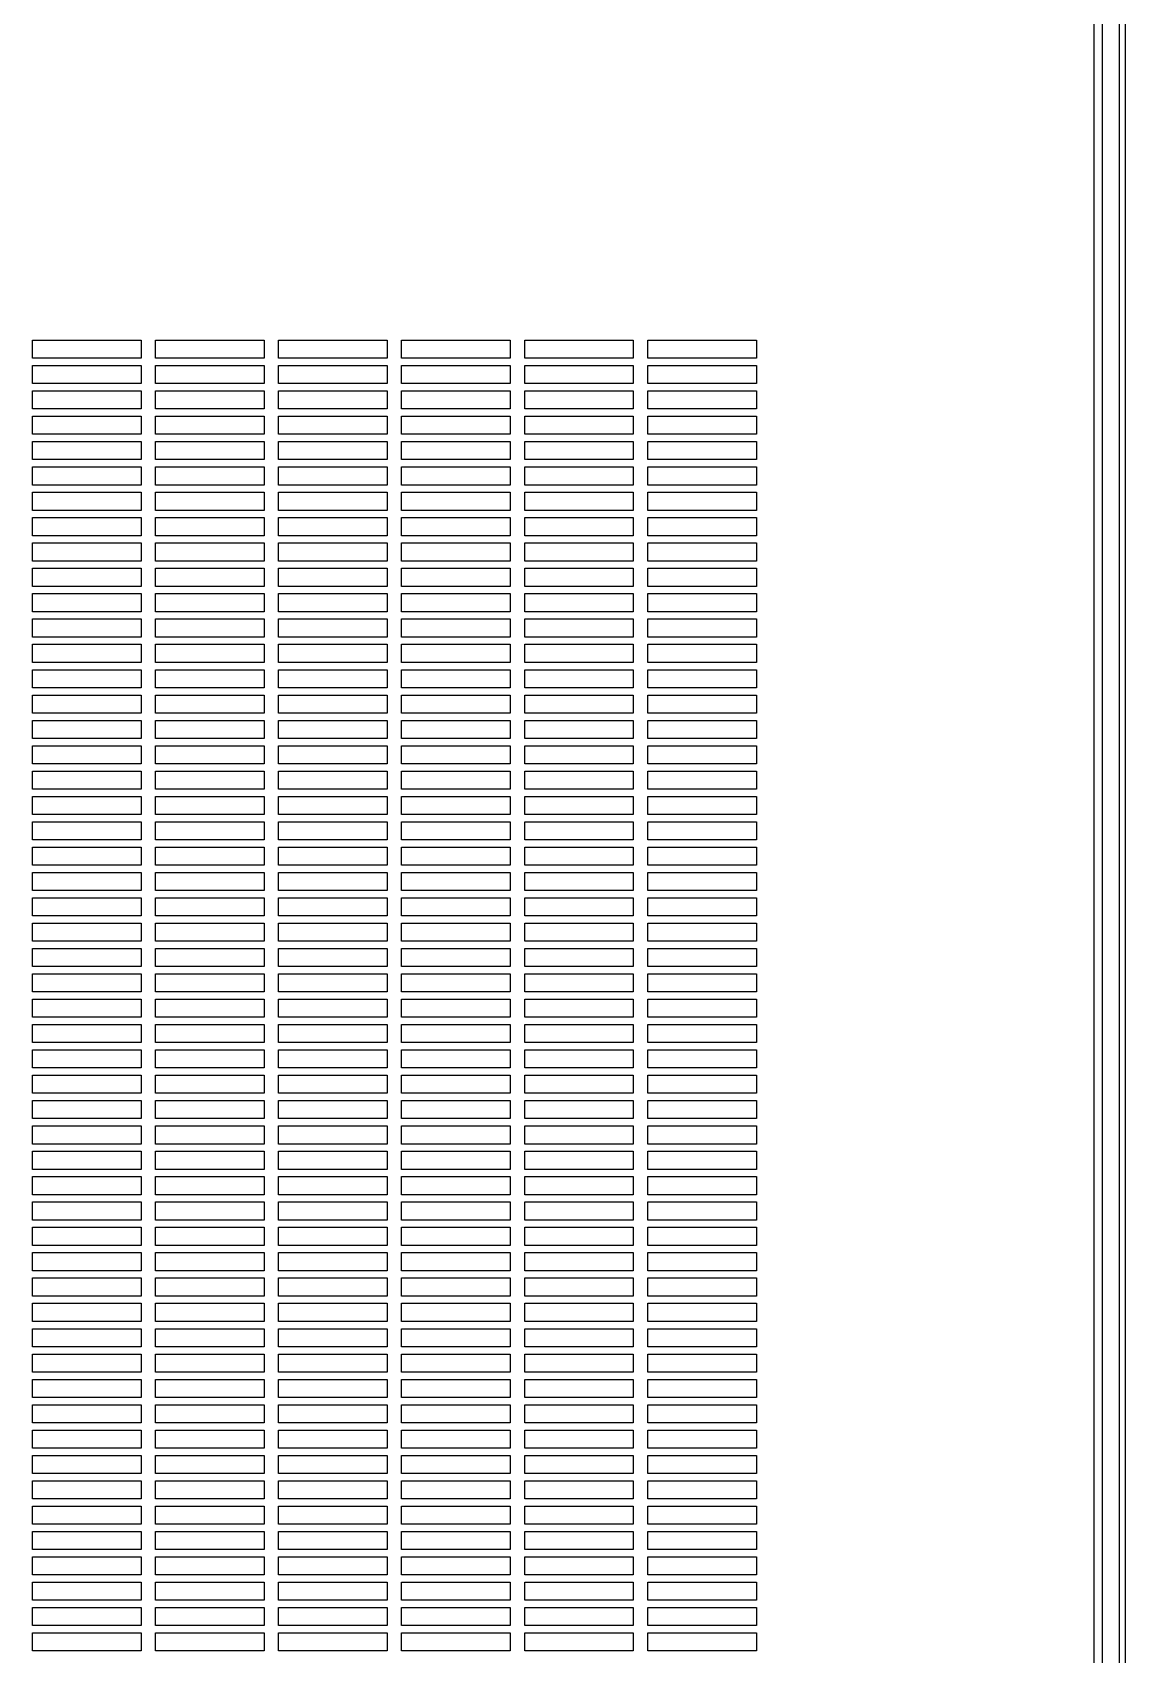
# Model space of a CAD drawing. Header units: millimetres. Extents: x -1 to 60, y -17 to 202.
# Drawn here: x 29.65 to 59.85, y 92.05 to 136.85 of the extents above; entities that cross this region are included whole.
import ezdxf

# ---------------------------------------------------------------- set-up
doc = ezdxf.new("R2010")
doc.units = ezdxf.units.MM
doc.layers.add('4212-47911-DOOR-PLATE_0', color=7, linetype='Continuous')
doc.layers.add('4212-94039_0', color=7, linetype='Continuous')

msp = doc.modelspace()

# ---------------------------------------------------------------- linework, layer by layer
at = {"layer": '4212-47911-DOOR-PLATE_0', "color": 7, "linetype": 'Continuous'}
for p, q in [((58.98, 12.15), (58.98, 199.65)), ((59.2, 199.65), (59.2, 12.15)), ((29.65, 127.85), (29.65, 128.35)), ((29.65, 128.35), (32.65, 128.35)), ((32.65, 128.35), (32.65, 127.85)), ((33.05, 127.85), (33.05, 128.35)), ((33.05, 128.35), (36.05, 128.35)), ((36.05, 128.35), (36.05, 127.85)), ((36.45, 127.85), (36.45, 128.35)), ((36.45, 128.35), (39.45, 128.35)), ((39.45, 128.35), (39.45, 127.85)), ((39.85, 127.85), (39.85, 128.35)), ((39.85, 128.35), (42.85, 128.35)), ((42.85, 128.35), (42.85, 127.85)), ((43.25, 127.85), (43.25, 128.35)), ((43.25, 128.35), (46.25, 128.35)), ((46.25, 128.35), (46.25, 127.85)), ((46.65, 127.85), (46.65, 128.35)), ((46.65, 128.35), (49.65, 128.35)), ((49.65, 128.35), (49.65, 127.85)), ((32.65, 127.85), (29.65, 127.85)), ((36.05, 127.85), (33.05, 127.85)), ((39.45, 127.85), (36.45, 127.85)), ((42.85, 127.85), (39.85, 127.85)), ((46.25, 127.85), (43.25, 127.85)), ((49.65, 127.85), (46.65, 127.85)), ((29.65, 127.15), (29.65, 127.65)), ((29.65, 127.65), (32.65, 127.65)), ((32.65, 127.65), (32.65, 127.15)), ((33.05, 127.15), (33.05, 127.65)), ((33.05, 127.65), (36.05, 127.65)), ((36.05, 127.65), (36.05, 127.15)), ((36.45, 127.15), (36.45, 127.65)), ((36.45, 127.65), (39.45, 127.65)), ((39.45, 127.65), (39.45, 127.15)), ((39.85, 127.15), (39.85, 127.65)), ((39.85, 127.65), (42.85, 127.65)), ((42.85, 127.65), (42.85, 127.15)), ((43.25, 127.15), (43.25, 127.65)), ((43.25, 127.65), (46.25, 127.65)), ((46.25, 127.65), (46.25, 127.15)), ((46.65, 127.15), (46.65, 127.65)), ((46.65, 127.65), (49.65, 127.65)), ((49.65, 127.65), (49.65, 127.15)), ((32.65, 127.15), (29.65, 127.15)), ((29.65, 126.45), (29.65, 126.95)), ((29.65, 126.95), (32.65, 126.95)), ((32.65, 126.95), (32.65, 126.45)), ((36.05, 127.15), (33.05, 127.15)), ((33.05, 126.45), (33.05, 126.95)), ((33.05, 126.95), (36.05, 126.95)), ((36.05, 126.95), (36.05, 126.45)), ((39.45, 127.15), (36.45, 127.15)), ((36.45, 126.45), (36.45, 126.95)), ((36.45, 126.95), (39.45, 126.95)), ((39.45, 126.95), (39.45, 126.45)), ((42.85, 127.15), (39.85, 127.15)), ((39.85, 126.45), (39.85, 126.95)), ((39.85, 126.95), (42.85, 126.95)), ((42.85, 126.95), (42.85, 126.45)), ((46.25, 127.15), (43.25, 127.15)), ((43.25, 126.45), (43.25, 126.95)), ((43.25, 126.95), (46.25, 126.95)), ((46.25, 126.95), (46.25, 126.45)), ((49.65, 127.15), (46.65, 127.15)), ((46.65, 126.45), (46.65, 126.95)), ((46.65, 126.95), (49.65, 126.95)), ((49.65, 126.95), (49.65, 126.45)), ((32.65, 126.45), (29.65, 126.45)), ((36.05, 126.45), (33.05, 126.45)), ((39.45, 126.45), (36.45, 126.45)), ((42.85, 126.45), (39.85, 126.45)), ((46.25, 126.45), (43.25, 126.45)), ((49.65, 126.45), (46.65, 126.45)), ((29.65, 125.75), (29.65, 126.25)), ((29.65, 126.25), (32.65, 126.25)), ((32.65, 126.25), (32.65, 125.75)), ((33.05, 125.75), (33.05, 126.25)), ((33.05, 126.25), (36.05, 126.25)), ((36.05, 126.25), (36.05, 125.75)), ((36.45, 125.75), (36.45, 126.25)), ((36.45, 126.25), (39.45, 126.25)), ((39.45, 126.25), (39.45, 125.75)), ((39.85, 125.75), (39.85, 126.25)), ((39.85, 126.25), (42.85, 126.25)), ((42.85, 126.25), (42.85, 125.75)), ((43.25, 125.75), (43.25, 126.25)), ((43.25, 126.25), (46.25, 126.25)), ((46.25, 126.25), (46.25, 125.75)), ((46.65, 125.75), (46.65, 126.25)), ((46.65, 126.25), (49.65, 126.25)), ((49.65, 126.25), (49.65, 125.75)), ((32.65, 125.75), (29.65, 125.75)), ((29.65, 125.05), (29.65, 125.55)), ((29.65, 125.55), (32.65, 125.55)), ((32.65, 125.55), (32.65, 125.05)), ((36.05, 125.75), (33.05, 125.75)), ((33.05, 125.05), (33.05, 125.55)), ((33.05, 125.55), (36.05, 125.55)), ((36.05, 125.55), (36.05, 125.05)), ((39.45, 125.75), (36.45, 125.75)), ((36.45, 125.05), (36.45, 125.55)), ((36.45, 125.55), (39.45, 125.55)), ((39.45, 125.55), (39.45, 125.05)), ((42.85, 125.75), (39.85, 125.75)), ((39.85, 125.05), (39.85, 125.55)), ((39.85, 125.55), (42.85, 125.55)), ((42.85, 125.55), (42.85, 125.05)), ((46.25, 125.75), (43.25, 125.75)), ((43.25, 125.05), (43.25, 125.55)), ((43.25, 125.55), (46.25, 125.55)), ((46.25, 125.55), (46.25, 125.05)), ((49.65, 125.75), (46.65, 125.75)), ((46.65, 125.05), (46.65, 125.55)), ((46.65, 125.55), (49.65, 125.55)), ((49.65, 125.55), (49.65, 125.05)), ((32.65, 125.05), (29.65, 125.05)), ((36.05, 125.05), (33.05, 125.05)), ((39.45, 125.05), (36.45, 125.05)), ((42.85, 125.05), (39.85, 125.05)), ((46.25, 125.05), (43.25, 125.05)), ((49.65, 125.05), (46.65, 125.05)), ((29.65, 124.35), (29.65, 124.85)), ((29.65, 124.85), (32.65, 124.85)), ((32.65, 124.85), (32.65, 124.35)), ((33.05, 124.35), (33.05, 124.85)), ((33.05, 124.85), (36.05, 124.85)), ((36.05, 124.85), (36.05, 124.35)), ((36.45, 124.35), (36.45, 124.85)), ((36.45, 124.85), (39.45, 124.85)), ((39.45, 124.85), (39.45, 124.35)), ((39.85, 124.35), (39.85, 124.85)), ((39.85, 124.85), (42.85, 124.85)), ((42.85, 124.85), (42.85, 124.35)), ((43.25, 124.35), (43.25, 124.85)), ((43.25, 124.85), (46.25, 124.85)), ((46.25, 124.85), (46.25, 124.35)), ((46.65, 124.35), (46.65, 124.85)), ((46.65, 124.85), (49.65, 124.85)), ((49.65, 124.85), (49.65, 124.35)), ((32.65, 124.35), (29.65, 124.35)), ((29.65, 123.65), (29.65, 124.15)), ((29.65, 124.15), (32.65, 124.15)), ((32.65, 124.15), (32.65, 123.65)), ((36.05, 124.35), (33.05, 124.35)), ((33.05, 123.65), (33.05, 124.15)), ((33.05, 124.15), (36.05, 124.15)), ((36.05, 124.15), (36.05, 123.65)), ((39.45, 124.35), (36.45, 124.35)), ((36.45, 123.65), (36.45, 124.15)), ((36.45, 124.15), (39.45, 124.15)), ((39.45, 124.15), (39.45, 123.65)), ((42.85, 124.35), (39.85, 124.35)), ((39.85, 123.65), (39.85, 124.15)), ((39.85, 124.15), (42.85, 124.15)), ((42.85, 124.15), (42.85, 123.65)), ((46.25, 124.35), (43.25, 124.35)), ((43.25, 123.65), (43.25, 124.15)), ((43.25, 124.15), (46.25, 124.15)), ((46.25, 124.15), (46.25, 123.65)), ((49.65, 124.35), (46.65, 124.35)), ((46.65, 123.65), (46.65, 124.15)), ((46.65, 124.15), (49.65, 124.15)), ((49.65, 124.15), (49.65, 123.65)), ((32.65, 123.65), (29.65, 123.65)), ((36.05, 123.65), (33.05, 123.65)), ((39.45, 123.65), (36.45, 123.65)), ((42.85, 123.65), (39.85, 123.65)), ((46.25, 123.65), (43.25, 123.65)), ((49.65, 123.65), (46.65, 123.65)), ((29.65, 122.95), (29.65, 123.45)), ((29.65, 123.45), (32.65, 123.45)), ((32.65, 123.45), (32.65, 122.95)), ((33.05, 122.95), (33.05, 123.45)), ((33.05, 123.45), (36.05, 123.45)), ((36.05, 123.45), (36.05, 122.95)), ((36.45, 122.95), (36.45, 123.45)), ((36.45, 123.45), (39.45, 123.45)), ((39.45, 123.45), (39.45, 122.95)), ((39.85, 122.95), (39.85, 123.45)), ((39.85, 123.45), (42.85, 123.45)), ((42.85, 123.45), (42.85, 122.95)), ((43.25, 122.95), (43.25, 123.45)), ((43.25, 123.45), (46.25, 123.45)), ((46.25, 123.45), (46.25, 122.95)), ((46.65, 122.95), (46.65, 123.45)), ((46.65, 123.45), (49.65, 123.45)), ((49.65, 123.45), (49.65, 122.95)), ((32.65, 122.95), (29.65, 122.95)), ((29.65, 122.25), (29.65, 122.75)), ((29.65, 122.75), (32.65, 122.75)), ((32.65, 122.75), (32.65, 122.25)), ((36.05, 122.95), (33.05, 122.95)), ((33.05, 122.25), (33.05, 122.75)), ((33.05, 122.75), (36.05, 122.75)), ((36.05, 122.75), (36.05, 122.25)), ((39.45, 122.95), (36.45, 122.95)), ((36.45, 122.25), (36.45, 122.75)), ((36.45, 122.75), (39.45, 122.75)), ((39.45, 122.75), (39.45, 122.25)), ((42.85, 122.95), (39.85, 122.95)), ((39.85, 122.25), (39.85, 122.75)), ((39.85, 122.75), (42.85, 122.75)), ((42.85, 122.75), (42.85, 122.25)), ((46.25, 122.95), (43.25, 122.95)), ((43.25, 122.25), (43.25, 122.75)), ((43.25, 122.75), (46.25, 122.75)), ((46.25, 122.75), (46.25, 122.25)), ((49.65, 122.95), (46.65, 122.95)), ((46.65, 122.25), (46.65, 122.75)), ((46.65, 122.75), (49.65, 122.75)), ((49.65, 122.75), (49.65, 122.25)), ((32.65, 122.25), (29.65, 122.25)), ((29.65, 121.55), (29.65, 122.05)), ((29.65, 122.05), (32.65, 122.05)), ((32.65, 122.05), (32.65, 121.55)), ((36.05, 122.25), (33.05, 122.25)), ((33.05, 121.55), (33.05, 122.05)), ((33.05, 122.05), (36.05, 122.05)), ((36.05, 122.05), (36.05, 121.55)), ((39.45, 122.25), (36.45, 122.25)), ((36.45, 121.55), (36.45, 122.05)), ((36.45, 122.05), (39.45, 122.05)), ((39.45, 122.05), (39.45, 121.55)), ((42.85, 122.25), (39.85, 122.25)), ((39.85, 121.55), (39.85, 122.05)), ((39.85, 122.05), (42.85, 122.05)), ((42.85, 122.05), (42.85, 121.55)), ((46.25, 122.25), (43.25, 122.25)), ((43.25, 121.55), (43.25, 122.05)), ((43.25, 122.05), (46.25, 122.05)), ((46.25, 122.05), (46.25, 121.55)), ((49.65, 122.25), (46.65, 122.25)), ((46.65, 121.55), (46.65, 122.05)), ((46.65, 122.05), (49.65, 122.05)), ((49.65, 122.05), (49.65, 121.55)), ((32.65, 121.55), (29.65, 121.55)), ((36.05, 121.55), (33.05, 121.55)), ((39.45, 121.55), (36.45, 121.55)), ((42.85, 121.55), (39.85, 121.55)), ((46.25, 121.55), (43.25, 121.55)), ((49.65, 121.55), (46.65, 121.55)), ((29.65, 120.85), (29.65, 121.35)), ((29.65, 121.35), (32.65, 121.35)), ((32.65, 121.35), (32.65, 120.85)), ((33.05, 120.85), (33.05, 121.35)), ((33.05, 121.35), (36.05, 121.35)), ((36.05, 121.35), (36.05, 120.85)), ((36.45, 120.85), (36.45, 121.35)), ((36.45, 121.35), (39.45, 121.35)), ((39.45, 121.35), (39.45, 120.85)), ((39.85, 120.85), (39.85, 121.35)), ((39.85, 121.35), (42.85, 121.35)), ((42.85, 121.35), (42.85, 120.85)), ((43.25, 120.85), (43.25, 121.35)), ((43.25, 121.35), (46.25, 121.35)), ((46.25, 121.35), (46.25, 120.85)), ((46.65, 120.85), (46.65, 121.35)), ((46.65, 121.35), (49.65, 121.35)), ((49.65, 121.35), (49.65, 120.85)), ((32.65, 120.85), (29.65, 120.85)), ((29.65, 120.15), (29.65, 120.65)), ((29.65, 120.65), (32.65, 120.65)), ((32.65, 120.65), (32.65, 120.15)), ((36.05, 120.85), (33.05, 120.85)), ((33.05, 120.15), (33.05, 120.65)), ((33.05, 120.65), (36.05, 120.65)), ((36.05, 120.65), (36.05, 120.15)), ((39.45, 120.85), (36.45, 120.85)), ((36.45, 120.15), (36.45, 120.65)), ((36.45, 120.65), (39.45, 120.65)), ((39.45, 120.65), (39.45, 120.15)), ((42.85, 120.85), (39.85, 120.85)), ((39.85, 120.15), (39.85, 120.65)), ((39.85, 120.65), (42.85, 120.65)), ((42.85, 120.65), (42.85, 120.15)), ((46.25, 120.85), (43.25, 120.85)), ((43.25, 120.15), (43.25, 120.65)), ((43.25, 120.65), (46.25, 120.65)), ((46.25, 120.65), (46.25, 120.15)), ((49.65, 120.85), (46.65, 120.85)), ((46.65, 120.15), (46.65, 120.65)), ((46.65, 120.65), (49.65, 120.65)), ((49.65, 120.65), (49.65, 120.15)), ((32.65, 120.15), (29.65, 120.15)), ((36.05, 120.15), (33.05, 120.15)), ((39.45, 120.15), (36.45, 120.15)), ((42.85, 120.15), (39.85, 120.15)), ((46.25, 120.15), (43.25, 120.15)), ((49.65, 120.15), (46.65, 120.15)), ((29.65, 119.45), (29.65, 119.95)), ((29.65, 119.95), (32.65, 119.95)), ((32.65, 119.95), (32.65, 119.45)), ((33.05, 119.45), (33.05, 119.95)), ((33.05, 119.95), (36.05, 119.95)), ((36.05, 119.95), (36.05, 119.45)), ((36.45, 119.45), (36.45, 119.95)), ((36.45, 119.95), (39.45, 119.95)), ((39.45, 119.95), (39.45, 119.45)), ((39.85, 119.45), (39.85, 119.95)), ((39.85, 119.95), (42.85, 119.95)), ((42.85, 119.95), (42.85, 119.45)), ((43.25, 119.45), (43.25, 119.95)), ((43.25, 119.95), (46.25, 119.95)), ((46.25, 119.95), (46.25, 119.45)), ((46.65, 119.45), (46.65, 119.95)), ((46.65, 119.95), (49.65, 119.95)), ((49.65, 119.95), (49.65, 119.45)), ((32.65, 119.45), (29.65, 119.45)), ((29.65, 118.75), (29.65, 119.25)), ((29.65, 119.25), (32.65, 119.25)), ((32.65, 119.25), (32.65, 118.75)), ((36.05, 119.45), (33.05, 119.45)), ((33.05, 118.75), (33.05, 119.25)), ((33.05, 119.25), (36.05, 119.25)), ((36.05, 119.25), (36.05, 118.75)), ((39.45, 119.45), (36.45, 119.45)), ((36.45, 118.75), (36.45, 119.25)), ((36.45, 119.25), (39.45, 119.25)), ((39.45, 119.25), (39.45, 118.75)), ((42.85, 119.45), (39.85, 119.45)), ((39.85, 118.75), (39.85, 119.25)), ((39.85, 119.25), (42.85, 119.25)), ((42.85, 119.25), (42.85, 118.75)), ((46.25, 119.45), (43.25, 119.45)), ((43.25, 118.75), (43.25, 119.25)), ((43.25, 119.25), (46.25, 119.25)), ((46.25, 119.25), (46.25, 118.75)), ((49.65, 119.45), (46.65, 119.45)), ((46.65, 118.75), (46.65, 119.25)), ((46.65, 119.25), (49.65, 119.25)), ((49.65, 119.25), (49.65, 118.75)), ((32.65, 118.75), (29.65, 118.75)), ((36.05, 118.75), (33.05, 118.75)), ((39.45, 118.75), (36.45, 118.75)), ((42.85, 118.75), (39.85, 118.75)), ((46.25, 118.75), (43.25, 118.75)), ((49.65, 118.75), (46.65, 118.75)), ((29.65, 118.05), (29.65, 118.55)), ((29.65, 118.55), (32.65, 118.55)), ((32.65, 118.55), (32.65, 118.05)), ((33.05, 118.05), (33.05, 118.55)), ((33.05, 118.55), (36.05, 118.55)), ((36.05, 118.55), (36.05, 118.05)), ((36.45, 118.05), (36.45, 118.55)), ((36.45, 118.55), (39.45, 118.55)), ((39.45, 118.55), (39.45, 118.05)), ((39.85, 118.05), (39.85, 118.55)), ((39.85, 118.55), (42.85, 118.55)), ((42.85, 118.55), (42.85, 118.05)), ((43.25, 118.05), (43.25, 118.55)), ((43.25, 118.55), (46.25, 118.55)), ((46.25, 118.55), (46.25, 118.05)), ((46.65, 118.05), (46.65, 118.55)), ((46.65, 118.55), (49.65, 118.55)), ((49.65, 118.55), (49.65, 118.05)), ((32.65, 118.05), (29.65, 118.05)), ((29.65, 117.35), (29.65, 117.85)), ((29.65, 117.85), (32.65, 117.85)), ((32.65, 117.85), (32.65, 117.35)), ((36.05, 118.05), (33.05, 118.05)), ((33.05, 117.35), (33.05, 117.85)), ((33.05, 117.85), (36.05, 117.85)), ((36.05, 117.85), (36.05, 117.35)), ((39.45, 118.05), (36.45, 118.05)), ((36.45, 117.35), (36.45, 117.85)), ((36.45, 117.85), (39.45, 117.85)), ((39.45, 117.85), (39.45, 117.35)), ((42.85, 118.05), (39.85, 118.05)), ((39.85, 117.35), (39.85, 117.85)), ((39.85, 117.85), (42.85, 117.85)), ((42.85, 117.85), (42.85, 117.35)), ((46.25, 118.05), (43.25, 118.05)), ((43.25, 117.35), (43.25, 117.85)), ((43.25, 117.85), (46.25, 117.85)), ((46.25, 117.85), (46.25, 117.35)), ((49.65, 118.05), (46.65, 118.05)), ((46.65, 117.35), (46.65, 117.85)), ((46.65, 117.85), (49.65, 117.85)), ((49.65, 117.85), (49.65, 117.35)), ((32.65, 117.35), (29.65, 117.35)), ((29.65, 116.65), (29.65, 117.15)), ((29.65, 117.15), (32.65, 117.15)), ((32.65, 117.15), (32.65, 116.65)), ((36.05, 117.35), (33.05, 117.35)), ((33.05, 116.65), (33.05, 117.15)), ((33.05, 117.15), (36.05, 117.15)), ((36.05, 117.15), (36.05, 116.65)), ((39.45, 117.35), (36.45, 117.35)), ((36.45, 116.65), (36.45, 117.15)), ((36.45, 117.15), (39.45, 117.15)), ((39.45, 117.15), (39.45, 116.65)), ((42.85, 117.35), (39.85, 117.35)), ((39.85, 116.65), (39.85, 117.15)), ((39.85, 117.15), (42.85, 117.15)), ((42.85, 117.15), (42.85, 116.65)), ((46.25, 117.35), (43.25, 117.35)), ((43.25, 116.65), (43.25, 117.15)), ((43.25, 117.15), (46.25, 117.15)), ((46.25, 117.15), (46.25, 116.65)), ((49.65, 117.35), (46.65, 117.35)), ((46.65, 116.65), (46.65, 117.15)), ((46.65, 117.15), (49.65, 117.15)), ((49.65, 117.15), (49.65, 116.65)), ((32.65, 116.65), (29.65, 116.65)), ((36.05, 116.65), (33.05, 116.65)), ((39.45, 116.65), (36.45, 116.65)), ((42.85, 116.65), (39.85, 116.65)), ((46.25, 116.65), (43.25, 116.65)), ((49.65, 116.65), (46.65, 116.65)), ((29.65, 115.95), (29.65, 116.45)), ((29.65, 116.45), (32.65, 116.45)), ((32.65, 116.45), (32.65, 115.95)), ((33.05, 115.95), (33.05, 116.45)), ((33.05, 116.45), (36.05, 116.45)), ((36.05, 116.45), (36.05, 115.95)), ((36.45, 115.95), (36.45, 116.45)), ((36.45, 116.45), (39.45, 116.45)), ((39.45, 116.45), (39.45, 115.95)), ((39.85, 115.95), (39.85, 116.45)), ((39.85, 116.45), (42.85, 116.45)), ((42.85, 116.45), (42.85, 115.95)), ((43.25, 115.95), (43.25, 116.45)), ((43.25, 116.45), (46.25, 116.45)), ((46.25, 116.45), (46.25, 115.95)), ((46.65, 115.95), (46.65, 116.45)), ((46.65, 116.45), (49.65, 116.45)), ((49.65, 116.45), (49.65, 115.95)), ((32.65, 115.95), (29.65, 115.95)), ((29.65, 115.25), (29.65, 115.75)), ((29.65, 115.75), (32.65, 115.75)), ((32.65, 115.75), (32.65, 115.25)), ((36.05, 115.95), (33.05, 115.95)), ((33.05, 115.25), (33.05, 115.75)), ((33.05, 115.75), (36.05, 115.75)), ((36.05, 115.75), (36.05, 115.25)), ((39.45, 115.95), (36.45, 115.95)), ((36.45, 115.25), (36.45, 115.75)), ((36.45, 115.75), (39.45, 115.75)), ((39.45, 115.75), (39.45, 115.25)), ((42.85, 115.95), (39.85, 115.95)), ((39.85, 115.25), (39.85, 115.75)), ((39.85, 115.75), (42.85, 115.75)), ((42.85, 115.75), (42.85, 115.25)), ((46.25, 115.95), (43.25, 115.95)), ((43.25, 115.25), (43.25, 115.75)), ((43.25, 115.75), (46.25, 115.75)), ((46.25, 115.75), (46.25, 115.25)), ((49.65, 115.95), (46.65, 115.95)), ((46.65, 115.25), (46.65, 115.75)), ((46.65, 115.75), (49.65, 115.75)), ((49.65, 115.75), (49.65, 115.25)), ((32.65, 115.25), (29.65, 115.25)), ((36.05, 115.25), (33.05, 115.25)), ((39.45, 115.25), (36.45, 115.25)), ((42.85, 115.25), (39.85, 115.25)), ((46.25, 115.25), (43.25, 115.25)), ((49.65, 115.25), (46.65, 115.25)), ((29.65, 114.55), (29.65, 115.05)), ((29.65, 115.05), (32.65, 115.05)), ((32.65, 115.05), (32.65, 114.55)), ((33.05, 114.55), (33.05, 115.05)), ((33.05, 115.05), (36.05, 115.05)), ((36.05, 115.05), (36.05, 114.55)), ((36.45, 114.55), (36.45, 115.05)), ((36.45, 115.05), (39.45, 115.05)), ((39.45, 115.05), (39.45, 114.55)), ((39.85, 114.55), (39.85, 115.05)), ((39.85, 115.05), (42.85, 115.05)), ((42.85, 115.05), (42.85, 114.55)), ((43.25, 114.55), (43.25, 115.05)), ((43.25, 115.05), (46.25, 115.05)), ((46.25, 115.05), (46.25, 114.55)), ((46.65, 114.55), (46.65, 115.05)), ((46.65, 115.05), (49.65, 115.05)), ((49.65, 115.05), (49.65, 114.55)), ((32.65, 114.55), (29.65, 114.55)), ((29.65, 113.85), (29.65, 114.35)), ((29.65, 114.35), (32.65, 114.35)), ((32.65, 114.35), (32.65, 113.85)), ((36.05, 114.55), (33.05, 114.55)), ((33.05, 113.85), (33.05, 114.35)), ((33.05, 114.35), (36.05, 114.35)), ((36.05, 114.35), (36.05, 113.85)), ((39.45, 114.55), (36.45, 114.55)), ((36.45, 113.85), (36.45, 114.35)), ((36.45, 114.35), (39.45, 114.35)), ((39.45, 114.35), (39.45, 113.85)), ((42.85, 114.55), (39.85, 114.55)), ((39.85, 113.85), (39.85, 114.35)), ((39.85, 114.35), (42.85, 114.35)), ((42.85, 114.35), (42.85, 113.85)), ((46.25, 114.55), (43.25, 114.55)), ((43.25, 113.85), (43.25, 114.35)), ((43.25, 114.35), (46.25, 114.35)), ((46.25, 114.35), (46.25, 113.85)), ((49.65, 114.55), (46.65, 114.55)), ((46.65, 113.85), (46.65, 114.35)), ((46.65, 114.35), (49.65, 114.35)), ((49.65, 114.35), (49.65, 113.85)), ((32.65, 113.85), (29.65, 113.85)), ((36.05, 113.85), (33.05, 113.85)), ((39.45, 113.85), (36.45, 113.85)), ((42.85, 113.85), (39.85, 113.85)), ((46.25, 113.85), (43.25, 113.85)), ((49.65, 113.85), (46.65, 113.85)), ((29.65, 113.15), (29.65, 113.65)), ((29.65, 113.65), (32.65, 113.65)), ((32.65, 113.65), (32.65, 113.15)), ((33.05, 113.15), (33.05, 113.65)), ((33.05, 113.65), (36.05, 113.65)), ((36.05, 113.65), (36.05, 113.15)), ((36.45, 113.15), (36.45, 113.65)), ((36.45, 113.65), (39.45, 113.65)), ((39.45, 113.65), (39.45, 113.15)), ((39.85, 113.15), (39.85, 113.65)), ((39.85, 113.65), (42.85, 113.65)), ((42.85, 113.65), (42.85, 113.15)), ((43.25, 113.15), (43.25, 113.65)), ((43.25, 113.65), (46.25, 113.65)), ((46.25, 113.65), (46.25, 113.15)), ((46.65, 113.15), (46.65, 113.65)), ((46.65, 113.65), (49.65, 113.65)), ((49.65, 113.65), (49.65, 113.15)), ((32.65, 113.15), (29.65, 113.15)), ((29.65, 112.45), (29.65, 112.95)), ((29.65, 112.95), (32.65, 112.95)), ((32.65, 112.95), (32.65, 112.45)), ((36.05, 113.15), (33.05, 113.15)), ((33.05, 112.45), (33.05, 112.95)), ((33.05, 112.95), (36.05, 112.95)), ((36.05, 112.95), (36.05, 112.45)), ((39.45, 113.15), (36.45, 113.15)), ((36.45, 112.45), (36.45, 112.95)), ((36.45, 112.95), (39.45, 112.95)), ((39.45, 112.95), (39.45, 112.45)), ((42.85, 113.15), (39.85, 113.15)), ((39.85, 112.45), (39.85, 112.95)), ((39.85, 112.95), (42.85, 112.95)), ((42.85, 112.95), (42.85, 112.45)), ((46.25, 113.15), (43.25, 113.15)), ((43.25, 112.45), (43.25, 112.95)), ((43.25, 112.95), (46.25, 112.95)), ((46.25, 112.95), (46.25, 112.45)), ((49.65, 113.15), (46.65, 113.15)), ((46.65, 112.45), (46.65, 112.95)), ((46.65, 112.95), (49.65, 112.95)), ((49.65, 112.95), (49.65, 112.45)), ((32.65, 112.45), (29.65, 112.45)), ((36.05, 112.45), (33.05, 112.45)), ((39.45, 112.45), (36.45, 112.45)), ((42.85, 112.45), (39.85, 112.45)), ((46.25, 112.45), (43.25, 112.45)), ((49.65, 112.45), (46.65, 112.45)), ((29.65, 111.75), (29.65, 112.25)), ((29.65, 112.25), (32.65, 112.25)), ((32.65, 112.25), (32.65, 111.75)), ((33.05, 111.75), (33.05, 112.25)), ((33.05, 112.25), (36.05, 112.25)), ((36.05, 112.25), (36.05, 111.75)), ((36.45, 111.75), (36.45, 112.25)), ((36.45, 112.25), (39.45, 112.25)), ((39.45, 112.25), (39.45, 111.75)), ((39.85, 111.75), (39.85, 112.25)), ((39.85, 112.25), (42.85, 112.25)), ((42.85, 112.25), (42.85, 111.75)), ((43.25, 111.75), (43.25, 112.25)), ((43.25, 112.25), (46.25, 112.25)), ((46.25, 112.25), (46.25, 111.75)), ((46.65, 111.75), (46.65, 112.25)), ((46.65, 112.25), (49.65, 112.25)), ((49.65, 112.25), (49.65, 111.75)), ((32.65, 111.75), (29.65, 111.75)), ((29.65, 111.05), (29.65, 111.55)), ((29.65, 111.55), (32.65, 111.55)), ((32.65, 111.55), (32.65, 111.05)), ((36.05, 111.75), (33.05, 111.75)), ((33.05, 111.05), (33.05, 111.55)), ((33.05, 111.55), (36.05, 111.55)), ((36.05, 111.55), (36.05, 111.05)), ((39.45, 111.75), (36.45, 111.75)), ((36.45, 111.05), (36.45, 111.55)), ((36.45, 111.55), (39.45, 111.55)), ((39.45, 111.55), (39.45, 111.05)), ((42.85, 111.75), (39.85, 111.75)), ((39.85, 111.05), (39.85, 111.55)), ((39.85, 111.55), (42.85, 111.55)), ((42.85, 111.55), (42.85, 111.05)), ((46.25, 111.75), (43.25, 111.75)), ((43.25, 111.05), (43.25, 111.55)), ((43.25, 111.55), (46.25, 111.55)), ((46.25, 111.55), (46.25, 111.05)), ((49.65, 111.75), (46.65, 111.75)), ((46.65, 111.05), (46.65, 111.55)), ((46.65, 111.55), (49.65, 111.55)), ((49.65, 111.55), (49.65, 111.05)), ((32.65, 111.05), (29.65, 111.05)), ((29.65, 110.35), (29.65, 110.85)), ((29.65, 110.85), (32.65, 110.85)), ((32.65, 110.85), (32.65, 110.35)), ((36.05, 111.05), (33.05, 111.05)), ((33.05, 110.35), (33.05, 110.85)), ((33.05, 110.85), (36.05, 110.85)), ((36.05, 110.85), (36.05, 110.35)), ((39.45, 111.05), (36.45, 111.05)), ((36.45, 110.35), (36.45, 110.85)), ((36.45, 110.85), (39.45, 110.85)), ((39.45, 110.85), (39.45, 110.35)), ((42.85, 111.05), (39.85, 111.05)), ((39.85, 110.35), (39.85, 110.85)), ((39.85, 110.85), (42.85, 110.85)), ((42.85, 110.85), (42.85, 110.35)), ((46.25, 111.05), (43.25, 111.05)), ((43.25, 110.35), (43.25, 110.85)), ((43.25, 110.85), (46.25, 110.85)), ((46.25, 110.85), (46.25, 110.35)), ((49.65, 111.05), (46.65, 111.05)), ((46.65, 110.35), (46.65, 110.85)), ((46.65, 110.85), (49.65, 110.85)), ((49.65, 110.85), (49.65, 110.35)), ((32.65, 110.35), (29.65, 110.35)), ((36.05, 110.35), (33.05, 110.35)), ((39.45, 110.35), (36.45, 110.35)), ((42.85, 110.35), (39.85, 110.35)), ((46.25, 110.35), (43.25, 110.35)), ((49.65, 110.35), (46.65, 110.35)), ((29.65, 109.65), (29.65, 110.15)), ((29.65, 110.15), (32.65, 110.15)), ((32.65, 110.15), (32.65, 109.65)), ((33.05, 109.65), (33.05, 110.15)), ((33.05, 110.15), (36.05, 110.15)), ((36.05, 110.15), (36.05, 109.65)), ((36.45, 109.65), (36.45, 110.15)), ((36.45, 110.15), (39.45, 110.15)), ((39.45, 110.15), (39.45, 109.65)), ((39.85, 109.65), (39.85, 110.15)), ((39.85, 110.15), (42.85, 110.15)), ((42.85, 110.15), (42.85, 109.65)), ((43.25, 109.65), (43.25, 110.15)), ((43.25, 110.15), (46.25, 110.15)), ((46.25, 110.15), (46.25, 109.65)), ((46.65, 109.65), (46.65, 110.15)), ((46.65, 110.15), (49.65, 110.15)), ((49.65, 110.15), (49.65, 109.65)), ((32.65, 109.65), (29.65, 109.65)), ((29.65, 108.95), (29.65, 109.45)), ((29.65, 109.45), (32.65, 109.45)), ((32.65, 109.45), (32.65, 108.95)), ((36.05, 109.65), (33.05, 109.65)), ((33.05, 108.95), (33.05, 109.45)), ((33.05, 109.45), (36.05, 109.45)), ((36.05, 109.45), (36.05, 108.95)), ((39.45, 109.65), (36.45, 109.65)), ((36.45, 108.95), (36.45, 109.45)), ((36.45, 109.45), (39.45, 109.45)), ((39.45, 109.45), (39.45, 108.95)), ((42.85, 109.65), (39.85, 109.65)), ((39.85, 108.95), (39.85, 109.45)), ((39.85, 109.45), (42.85, 109.45)), ((42.85, 109.45), (42.85, 108.95)), ((46.25, 109.65), (43.25, 109.65)), ((43.25, 108.95), (43.25, 109.45)), ((43.25, 109.45), (46.25, 109.45)), ((46.25, 109.45), (46.25, 108.95)), ((49.65, 109.65), (46.65, 109.65)), ((46.65, 108.95), (46.65, 109.45)), ((46.65, 109.45), (49.65, 109.45)), ((49.65, 109.45), (49.65, 108.95)), ((32.65, 108.95), (29.65, 108.95)), ((36.05, 108.95), (33.05, 108.95)), ((39.45, 108.95), (36.45, 108.95)), ((42.85, 108.95), (39.85, 108.95)), ((46.25, 108.95), (43.25, 108.95)), ((49.65, 108.95), (46.65, 108.95)), ((29.65, 108.25), (29.65, 108.75)), ((29.65, 108.75), (32.65, 108.75)), ((32.65, 108.75), (32.65, 108.25)), ((33.05, 108.25), (33.05, 108.75)), ((33.05, 108.75), (36.05, 108.75)), ((36.05, 108.75), (36.05, 108.25)), ((36.45, 108.25), (36.45, 108.75)), ((36.45, 108.75), (39.45, 108.75)), ((39.45, 108.75), (39.45, 108.25)), ((39.85, 108.25), (39.85, 108.75)), ((39.85, 108.75), (42.85, 108.75)), ((42.85, 108.75), (42.85, 108.25)), ((43.25, 108.25), (43.25, 108.75)), ((43.25, 108.75), (46.25, 108.75)), ((46.25, 108.75), (46.25, 108.25)), ((46.65, 108.25), (46.65, 108.75)), ((46.65, 108.75), (49.65, 108.75)), ((49.65, 108.75), (49.65, 108.25)), ((32.65, 108.25), (29.65, 108.25)), ((29.65, 107.55), (29.65, 108.05)), ((29.65, 108.05), (32.65, 108.05)), ((32.65, 108.05), (32.65, 107.55)), ((36.05, 108.25), (33.05, 108.25)), ((33.05, 107.55), (33.05, 108.05)), ((33.05, 108.05), (36.05, 108.05)), ((36.05, 108.05), (36.05, 107.55)), ((39.45, 108.25), (36.45, 108.25)), ((36.45, 107.55), (36.45, 108.05)), ((36.45, 108.05), (39.45, 108.05)), ((39.45, 108.05), (39.45, 107.55)), ((42.85, 108.25), (39.85, 108.25)), ((39.85, 107.55), (39.85, 108.05)), ((39.85, 108.05), (42.85, 108.05)), ((42.85, 108.05), (42.85, 107.55)), ((46.25, 108.25), (43.25, 108.25)), ((43.25, 107.55), (43.25, 108.05)), ((43.25, 108.05), (46.25, 108.05)), ((46.25, 108.05), (46.25, 107.55)), ((49.65, 108.25), (46.65, 108.25)), ((46.65, 107.55), (46.65, 108.05)), ((46.65, 108.05), (49.65, 108.05)), ((49.65, 108.05), (49.65, 107.55)), ((32.65, 107.55), (29.65, 107.55)), ((36.05, 107.55), (33.05, 107.55)), ((39.45, 107.55), (36.45, 107.55)), ((42.85, 107.55), (39.85, 107.55)), ((46.25, 107.55), (43.25, 107.55)), ((49.65, 107.55), (46.65, 107.55)), ((29.65, 106.85), (29.65, 107.35)), ((29.65, 107.35), (32.65, 107.35)), ((32.65, 107.35), (32.65, 106.85)), ((33.05, 106.85), (33.05, 107.35)), ((33.05, 107.35), (36.05, 107.35)), ((36.05, 107.35), (36.05, 106.85)), ((36.45, 106.85), (36.45, 107.35)), ((36.45, 107.35), (39.45, 107.35)), ((39.45, 107.35), (39.45, 106.85)), ((39.85, 106.85), (39.85, 107.35)), ((39.85, 107.35), (42.85, 107.35)), ((42.85, 107.35), (42.85, 106.85)), ((43.25, 106.85), (43.25, 107.35)), ((43.25, 107.35), (46.25, 107.35)), ((46.25, 107.35), (46.25, 106.85)), ((46.65, 106.85), (46.65, 107.35)), ((46.65, 107.35), (49.65, 107.35)), ((49.65, 107.35), (49.65, 106.85)), ((32.65, 106.85), (29.65, 106.85)), ((29.65, 106.15), (29.65, 106.65)), ((29.65, 106.65), (32.65, 106.65)), ((32.65, 106.65), (32.65, 106.15)), ((36.05, 106.85), (33.05, 106.85)), ((33.05, 106.15), (33.05, 106.65)), ((33.05, 106.65), (36.05, 106.65)), ((36.05, 106.65), (36.05, 106.15)), ((39.45, 106.85), (36.45, 106.85)), ((36.45, 106.15), (36.45, 106.65)), ((36.45, 106.65), (39.45, 106.65)), ((39.45, 106.65), (39.45, 106.15)), ((42.85, 106.85), (39.85, 106.85)), ((39.85, 106.15), (39.85, 106.65)), ((39.85, 106.65), (42.85, 106.65)), ((42.85, 106.65), (42.85, 106.15)), ((46.25, 106.85), (43.25, 106.85)), ((43.25, 106.15), (43.25, 106.65)), ((43.25, 106.65), (46.25, 106.65)), ((46.25, 106.65), (46.25, 106.15)), ((49.65, 106.85), (46.65, 106.85)), ((46.65, 106.15), (46.65, 106.65)), ((46.65, 106.65), (49.65, 106.65)), ((49.65, 106.65), (49.65, 106.15)), ((32.65, 106.15), (29.65, 106.15)), ((29.65, 105.45), (29.65, 105.95)), ((29.65, 105.95), (32.65, 105.95)), ((32.65, 105.95), (32.65, 105.45)), ((36.05, 106.15), (33.05, 106.15)), ((33.05, 105.45), (33.05, 105.95)), ((33.05, 105.95), (36.05, 105.95)), ((36.05, 105.95), (36.05, 105.45)), ((39.45, 106.15), (36.45, 106.15)), ((36.45, 105.45), (36.45, 105.95)), ((36.45, 105.95), (39.45, 105.95)), ((39.45, 105.95), (39.45, 105.45)), ((42.85, 106.15), (39.85, 106.15)), ((39.85, 105.45), (39.85, 105.95)), ((39.85, 105.95), (42.85, 105.95)), ((42.85, 105.95), (42.85, 105.45)), ((46.25, 106.15), (43.25, 106.15)), ((43.25, 105.45), (43.25, 105.95)), ((43.25, 105.95), (46.25, 105.95)), ((46.25, 105.95), (46.25, 105.45)), ((49.65, 106.15), (46.65, 106.15)), ((46.65, 105.45), (46.65, 105.95)), ((46.65, 105.95), (49.65, 105.95)), ((49.65, 105.95), (49.65, 105.45)), ((32.65, 105.45), (29.65, 105.45)), ((36.05, 105.45), (33.05, 105.45)), ((39.45, 105.45), (36.45, 105.45)), ((42.85, 105.45), (39.85, 105.45)), ((46.25, 105.45), (43.25, 105.45)), ((49.65, 105.45), (46.65, 105.45)), ((29.65, 104.75), (29.65, 105.25)), ((29.65, 105.25), (32.65, 105.25)), ((32.65, 105.25), (32.65, 104.75)), ((33.05, 104.75), (33.05, 105.25)), ((33.05, 105.25), (36.05, 105.25)), ((36.05, 105.25), (36.05, 104.75)), ((36.45, 104.75), (36.45, 105.25)), ((36.45, 105.25), (39.45, 105.25)), ((39.45, 105.25), (39.45, 104.75)), ((39.85, 104.75), (39.85, 105.25)), ((39.85, 105.25), (42.85, 105.25)), ((42.85, 105.25), (42.85, 104.75)), ((43.25, 105.25), (46.25, 105.25)), ((43.25, 104.75), (43.25, 105.25)), ((46.25, 105.25), (46.25, 104.75)), ((46.65, 105.25), (49.65, 105.25)), ((46.65, 104.75), (46.65, 105.25)), ((49.65, 105.25), (49.65, 104.75)), ((32.65, 104.75), (29.65, 104.75)), ((29.65, 104.05), (29.65, 104.55)), ((29.65, 104.55), (32.65, 104.55)), ((32.65, 104.55), (32.65, 104.05)), ((36.05, 104.75), (33.05, 104.75)), ((33.05, 104.05), (33.05, 104.55)), ((33.05, 104.55), (36.05, 104.55)), ((36.05, 104.55), (36.05, 104.05)), ((39.45, 104.75), (36.45, 104.75)), ((36.45, 104.05), (36.45, 104.55)), ((36.45, 104.55), (39.45, 104.55)), ((39.45, 104.55), (39.45, 104.05)), ((42.85, 104.75), (39.85, 104.75)), ((39.85, 104.05), (39.85, 104.55)), ((39.85, 104.55), (42.85, 104.55)), ((42.85, 104.55), (42.85, 104.05)), ((46.25, 104.75), (43.25, 104.75)), ((43.25, 104.55), (46.25, 104.55)), ((43.25, 104.05), (43.25, 104.55)), ((46.25, 104.55), (46.25, 104.05)), ((49.65, 104.75), (46.65, 104.75)), ((46.65, 104.55), (49.65, 104.55)), ((46.65, 104.05), (46.65, 104.55)), ((49.65, 104.55), (49.65, 104.05)), ((32.65, 104.05), (29.65, 104.05)), ((36.05, 104.05), (33.05, 104.05)), ((39.45, 104.05), (36.45, 104.05)), ((42.85, 104.05), (39.85, 104.05)), ((46.25, 104.05), (43.25, 104.05)), ((49.65, 104.05), (46.65, 104.05)), ((29.65, 103.35), (29.65, 103.85)), ((29.65, 103.85), (32.65, 103.85)), ((32.65, 103.85), (32.65, 103.35)), ((33.05, 103.35), (33.05, 103.85)), ((33.05, 103.85), (36.05, 103.85)), ((36.05, 103.85), (36.05, 103.35)), ((36.45, 103.35), (36.45, 103.85)), ((36.45, 103.85), (39.45, 103.85)), ((39.45, 103.85), (39.45, 103.35)), ((39.85, 103.35), (39.85, 103.85)), ((39.85, 103.85), (42.85, 103.85)), ((42.85, 103.85), (42.85, 103.35)), ((43.25, 103.85), (46.25, 103.85)), ((43.25, 103.35), (43.25, 103.85)), ((46.25, 103.85), (46.25, 103.35)), ((46.65, 103.85), (49.65, 103.85)), ((46.65, 103.35), (46.65, 103.85)), ((49.65, 103.85), (49.65, 103.35)), ((32.65, 103.35), (29.65, 103.35)), ((29.65, 102.65), (29.65, 103.15)), ((29.65, 103.15), (32.65, 103.15)), ((32.65, 103.15), (32.65, 102.65)), ((36.05, 103.35), (33.05, 103.35)), ((33.05, 102.65), (33.05, 103.15)), ((33.05, 103.15), (36.05, 103.15)), ((36.05, 103.15), (36.05, 102.65)), ((39.45, 103.35), (36.45, 103.35)), ((36.45, 102.65), (36.45, 103.15)), ((36.45, 103.15), (39.45, 103.15)), ((39.45, 103.15), (39.45, 102.65)), ((42.85, 103.35), (39.85, 103.35)), ((39.85, 102.65), (39.85, 103.15)), ((39.85, 103.15), (42.85, 103.15)), ((42.85, 103.15), (42.85, 102.65)), ((46.25, 103.35), (43.25, 103.35)), ((43.25, 103.15), (46.25, 103.15)), ((43.25, 102.65), (43.25, 103.15)), ((46.25, 103.15), (46.25, 102.65)), ((49.65, 103.35), (46.65, 103.35)), ((46.65, 103.15), (49.65, 103.15)), ((46.65, 102.65), (46.65, 103.15)), ((49.65, 103.15), (49.65, 102.65)), ((32.65, 102.65), (29.65, 102.65)), ((36.05, 102.65), (33.05, 102.65)), ((39.45, 102.65), (36.45, 102.65)), ((42.85, 102.65), (39.85, 102.65)), ((46.25, 102.65), (43.25, 102.65)), ((49.65, 102.65), (46.65, 102.65)), ((29.65, 101.95), (29.65, 102.45)), ((29.65, 102.45), (32.65, 102.45)), ((32.65, 102.45), (32.65, 101.95)), ((33.05, 101.95), (33.05, 102.45)), ((33.05, 102.45), (36.05, 102.45)), ((36.05, 102.45), (36.05, 101.95)), ((36.45, 101.95), (36.45, 102.45)), ((36.45, 102.45), (39.45, 102.45)), ((39.45, 102.45), (39.45, 101.95)), ((39.85, 101.95), (39.85, 102.45)), ((39.85, 102.45), (42.85, 102.45)), ((42.85, 102.45), (42.85, 101.95)), ((43.25, 102.45), (46.25, 102.45)), ((43.25, 101.95), (43.25, 102.45)), ((46.25, 102.45), (46.25, 101.95)), ((46.65, 102.45), (49.65, 102.45)), ((46.65, 101.95), (46.65, 102.45)), ((49.65, 102.45), (49.65, 101.95)), ((32.65, 101.95), (29.65, 101.95)), ((29.65, 101.25), (29.65, 101.75)), ((29.65, 101.75), (32.65, 101.75)), ((32.65, 101.75), (32.65, 101.25)), ((36.05, 101.95), (33.05, 101.95)), ((33.05, 101.25), (33.05, 101.75)), ((33.05, 101.75), (36.05, 101.75)), ((36.05, 101.75), (36.05, 101.25)), ((39.45, 101.95), (36.45, 101.95)), ((36.45, 101.25), (36.45, 101.75)), ((36.45, 101.75), (39.45, 101.75)), ((39.45, 101.75), (39.45, 101.25)), ((42.85, 101.95), (39.85, 101.95)), ((39.85, 101.25), (39.85, 101.75)), ((39.85, 101.75), (42.85, 101.75)), ((42.85, 101.75), (42.85, 101.25)), ((46.25, 101.95), (43.25, 101.95)), ((43.25, 101.75), (46.25, 101.75)), ((43.25, 101.25), (43.25, 101.75)), ((46.25, 101.75), (46.25, 101.25)), ((49.65, 101.95), (46.65, 101.95)), ((46.65, 101.75), (49.65, 101.75)), ((46.65, 101.25), (46.65, 101.75)), ((49.65, 101.75), (49.65, 101.25)), ((32.65, 101.25), (29.65, 101.25)), ((36.05, 101.25), (33.05, 101.25)), ((39.45, 101.25), (36.45, 101.25)), ((42.85, 101.25), (39.85, 101.25)), ((46.25, 101.25), (43.25, 101.25)), ((49.65, 101.25), (46.65, 101.25)), ((29.65, 100.55), (29.65, 101.05)), ((29.65, 101.05), (32.65, 101.05)), ((32.65, 101.05), (32.65, 100.55)), ((33.05, 100.55), (33.05, 101.05)), ((33.05, 101.05), (36.05, 101.05)), ((36.05, 101.05), (36.05, 100.55)), ((36.45, 100.55), (36.45, 101.05)), ((36.45, 101.05), (39.45, 101.05)), ((39.45, 101.05), (39.45, 100.55)), ((39.85, 100.55), (39.85, 101.05)), ((39.85, 101.05), (42.85, 101.05)), ((42.85, 101.05), (42.85, 100.55)), ((43.25, 101.05), (46.25, 101.05)), ((43.25, 100.55), (43.25, 101.05)), ((46.25, 101.05), (46.25, 100.55)), ((46.65, 101.05), (49.65, 101.05)), ((46.65, 100.55), (46.65, 101.05)), ((49.65, 101.05), (49.65, 100.55)), ((32.65, 100.55), (29.65, 100.55)), ((29.65, 99.85), (29.65, 100.35)), ((29.65, 100.35), (32.65, 100.35)), ((32.65, 100.35), (32.65, 99.85)), ((36.05, 100.55), (33.05, 100.55)), ((33.05, 99.85), (33.05, 100.35)), ((33.05, 100.35), (36.05, 100.35)), ((36.05, 100.35), (36.05, 99.85)), ((39.45, 100.55), (36.45, 100.55)), ((36.45, 99.85), (36.45, 100.35)), ((36.45, 100.35), (39.45, 100.35)), ((39.45, 100.35), (39.45, 99.85)), ((42.85, 100.55), (39.85, 100.55)), ((39.85, 99.85), (39.85, 100.35)), ((39.85, 100.35), (42.85, 100.35)), ((42.85, 100.35), (42.85, 99.85)), ((46.25, 100.55), (43.25, 100.55)), ((43.25, 100.35), (46.25, 100.35)), ((43.25, 99.85), (43.25, 100.35)), ((46.25, 100.35), (46.25, 99.85)), ((49.65, 100.55), (46.65, 100.55)), ((46.65, 100.35), (49.65, 100.35)), ((46.65, 99.85), (46.65, 100.35)), ((49.65, 100.35), (49.65, 99.85)), ((32.65, 99.85), (29.65, 99.85)), ((29.65, 99.15), (29.65, 99.65)), ((29.65, 99.65), (32.65, 99.65)), ((32.65, 99.65), (32.65, 99.15)), ((36.05, 99.85), (33.05, 99.85)), ((33.05, 99.15), (33.05, 99.65)), ((33.05, 99.65), (36.05, 99.65)), ((36.05, 99.65), (36.05, 99.15)), ((39.45, 99.85), (36.45, 99.85)), ((36.45, 99.15), (36.45, 99.65)), ((36.45, 99.65), (39.45, 99.65)), ((39.45, 99.65), (39.45, 99.15)), ((42.85, 99.85), (39.85, 99.85)), ((39.85, 99.15), (39.85, 99.65)), ((39.85, 99.65), (42.85, 99.65)), ((42.85, 99.65), (42.85, 99.15)), ((46.25, 99.85), (43.25, 99.85)), ((43.25, 99.65), (46.25, 99.65)), ((43.25, 99.15), (43.25, 99.65)), ((46.25, 99.65), (46.25, 99.15)), ((49.65, 99.85), (46.65, 99.85)), ((46.65, 99.65), (49.65, 99.65)), ((46.65, 99.15), (46.65, 99.65)), ((49.65, 99.65), (49.65, 99.15)), ((32.65, 99.15), (29.65, 99.15)), ((36.05, 99.15), (33.05, 99.15)), ((39.45, 99.15), (36.45, 99.15)), ((42.85, 99.15), (39.85, 99.15)), ((46.25, 99.15), (43.25, 99.15)), ((49.65, 99.15), (46.65, 99.15)), ((29.65, 98.45), (29.65, 98.95)), ((29.65, 98.95), (32.65, 98.95)), ((32.65, 98.95), (32.65, 98.45)), ((33.05, 98.45), (33.05, 98.95)), ((33.05, 98.95), (36.05, 98.95)), ((36.05, 98.95), (36.05, 98.45)), ((36.45, 98.45), (36.45, 98.95)), ((36.45, 98.95), (39.45, 98.95)), ((39.45, 98.95), (39.45, 98.45)), ((39.85, 98.45), (39.85, 98.95)), ((39.85, 98.95), (42.85, 98.95)), ((42.85, 98.95), (42.85, 98.45)), ((43.25, 98.95), (46.25, 98.95)), ((43.25, 98.45), (43.25, 98.95)), ((46.25, 98.95), (46.25, 98.45)), ((46.65, 98.95), (49.65, 98.95)), ((46.65, 98.45), (46.65, 98.95)), ((49.65, 98.95), (49.65, 98.45)), ((32.65, 98.45), (29.65, 98.45)), ((29.65, 97.75), (29.65, 98.25)), ((29.65, 98.25), (32.65, 98.25)), ((32.65, 98.25), (32.65, 97.75)), ((36.05, 98.45), (33.05, 98.45)), ((33.05, 97.75), (33.05, 98.25)), ((33.05, 98.25), (36.05, 98.25)), ((36.05, 98.25), (36.05, 97.75)), ((39.45, 98.45), (36.45, 98.45)), ((36.45, 98.25), (39.45, 98.25)), ((36.45, 97.75), (36.45, 98.25)), ((39.45, 98.25), (39.45, 97.75)), ((42.85, 98.45), (39.85, 98.45)), ((39.85, 98.25), (42.85, 98.25)), ((39.85, 97.75), (39.85, 98.25)), ((42.85, 98.25), (42.85, 97.75)), ((46.25, 98.45), (43.25, 98.45)), ((43.25, 98.25), (46.25, 98.25)), ((43.25, 97.75), (43.25, 98.25)), ((46.25, 98.25), (46.25, 97.75)), ((49.65, 98.45), (46.65, 98.45)), ((46.65, 98.25), (49.65, 98.25)), ((46.65, 97.75), (46.65, 98.25)), ((49.65, 98.25), (49.65, 97.75)), ((32.65, 97.75), (29.65, 97.75)), ((36.05, 97.75), (33.05, 97.75)), ((39.45, 97.75), (36.45, 97.75)), ((42.85, 97.75), (39.85, 97.75)), ((46.25, 97.75), (43.25, 97.75)), ((49.65, 97.75), (46.65, 97.75)), ((29.65, 97.05), (29.65, 97.55)), ((29.65, 97.55), (32.65, 97.55)), ((32.65, 97.55), (32.65, 97.05)), ((33.05, 97.05), (33.05, 97.55)), ((33.05, 97.55), (36.05, 97.55)), ((36.05, 97.55), (36.05, 97.05)), ((36.45, 97.55), (39.45, 97.55)), ((36.45, 97.05), (36.45, 97.55)), ((39.45, 97.55), (39.45, 97.05)), ((39.85, 97.55), (42.85, 97.55)), ((39.85, 97.05), (39.85, 97.55)), ((42.85, 97.55), (42.85, 97.05)), ((43.25, 97.55), (46.25, 97.55)), ((43.25, 97.05), (43.25, 97.55)), ((46.25, 97.55), (46.25, 97.05)), ((46.65, 97.55), (49.65, 97.55)), ((46.65, 97.05), (46.65, 97.55)), ((49.65, 97.55), (49.65, 97.05)), ((32.65, 97.05), (29.65, 97.05)), ((29.65, 96.35), (29.65, 96.85)), ((29.65, 96.85), (32.65, 96.85)), ((32.65, 96.85), (32.65, 96.35)), ((36.05, 97.05), (33.05, 97.05)), ((33.05, 96.35), (33.05, 96.85)), ((33.05, 96.85), (36.05, 96.85)), ((36.05, 96.85), (36.05, 96.35)), ((39.45, 97.05), (36.45, 97.05)), ((36.45, 96.85), (39.45, 96.85)), ((36.45, 96.35), (36.45, 96.85)), ((39.45, 96.85), (39.45, 96.35)), ((42.85, 97.05), (39.85, 97.05)), ((39.85, 96.85), (42.85, 96.85)), ((39.85, 96.35), (39.85, 96.85)), ((42.85, 96.85), (42.85, 96.35)), ((46.25, 97.05), (43.25, 97.05)), ((43.25, 96.85), (46.25, 96.85)), ((43.25, 96.35), (43.25, 96.85)), ((46.25, 96.85), (46.25, 96.35)), ((49.65, 97.05), (46.65, 97.05)), ((46.65, 96.85), (49.65, 96.85)), ((46.65, 96.35), (46.65, 96.85)), ((49.65, 96.85), (49.65, 96.35)), ((32.65, 96.35), (29.65, 96.35)), ((36.05, 96.35), (33.05, 96.35)), ((39.45, 96.35), (36.45, 96.35)), ((42.85, 96.35), (39.85, 96.35)), ((46.25, 96.35), (43.25, 96.35)), ((49.65, 96.35), (46.65, 96.35)), ((29.65, 95.65), (29.65, 96.15)), ((29.65, 96.15), (32.65, 96.15)), ((32.65, 96.15), (32.65, 95.65)), ((33.05, 95.65), (33.05, 96.15)), ((33.05, 96.15), (36.05, 96.15)), ((36.05, 96.15), (36.05, 95.65)), ((36.45, 96.15), (39.45, 96.15)), ((36.45, 95.65), (36.45, 96.15)), ((39.45, 96.15), (39.45, 95.65)), ((39.85, 96.15), (42.85, 96.15)), ((39.85, 95.65), (39.85, 96.15)), ((42.85, 96.15), (42.85, 95.65)), ((43.25, 96.15), (46.25, 96.15)), ((43.25, 95.65), (43.25, 96.15)), ((46.25, 96.15), (46.25, 95.65)), ((46.65, 96.15), (49.65, 96.15)), ((46.65, 95.65), (46.65, 96.15)), ((49.65, 96.15), (49.65, 95.65)), ((32.65, 95.65), (29.65, 95.65)), ((29.65, 94.95), (29.65, 95.45)), ((29.65, 95.45), (32.65, 95.45)), ((32.65, 95.45), (32.65, 94.95)), ((36.05, 95.65), (33.05, 95.65)), ((33.05, 94.95), (33.05, 95.45)), ((33.05, 95.45), (36.05, 95.45)), ((36.05, 95.45), (36.05, 94.95)), ((39.45, 95.65), (36.45, 95.65)), ((36.45, 95.45), (39.45, 95.45)), ((36.45, 94.95), (36.45, 95.45)), ((39.45, 95.45), (39.45, 94.95)), ((42.85, 95.65), (39.85, 95.65)), ((39.85, 95.45), (42.85, 95.45)), ((39.85, 94.95), (39.85, 95.45)), ((42.85, 95.45), (42.85, 94.95)), ((46.25, 95.65), (43.25, 95.65)), ((43.25, 95.45), (46.25, 95.45)), ((43.25, 94.95), (43.25, 95.45)), ((46.25, 95.45), (46.25, 94.95)), ((49.65, 95.65), (46.65, 95.65)), ((46.65, 95.45), (49.65, 95.45)), ((46.65, 94.95), (46.65, 95.45)), ((49.65, 95.45), (49.65, 94.95)), ((32.65, 94.95), (29.65, 94.95)), ((29.65, 94.25), (29.65, 94.75)), ((29.65, 94.75), (32.65, 94.75)), ((32.65, 94.75), (32.65, 94.25)), ((36.05, 94.95), (33.05, 94.95)), ((33.05, 94.25), (33.05, 94.75)), ((33.05, 94.75), (36.05, 94.75)), ((36.05, 94.75), (36.05, 94.25)), ((39.45, 94.95), (36.45, 94.95)), ((36.45, 94.75), (39.45, 94.75)), ((36.45, 94.25), (36.45, 94.75)), ((39.45, 94.75), (39.45, 94.25)), ((42.85, 94.95), (39.85, 94.95)), ((39.85, 94.75), (42.85, 94.75)), ((39.85, 94.25), (39.85, 94.75)), ((42.85, 94.75), (42.85, 94.25)), ((46.25, 94.95), (43.25, 94.95)), ((43.25, 94.75), (46.25, 94.75)), ((43.25, 94.25), (43.25, 94.75)), ((46.25, 94.75), (46.25, 94.25)), ((49.65, 94.95), (46.65, 94.95)), ((46.65, 94.75), (49.65, 94.75)), ((46.65, 94.25), (46.65, 94.75)), ((49.65, 94.75), (49.65, 94.25)), ((32.65, 94.25), (29.65, 94.25)), ((36.05, 94.25), (33.05, 94.25)), ((39.45, 94.25), (36.45, 94.25)), ((42.85, 94.25), (39.85, 94.25)), ((46.25, 94.25), (43.25, 94.25)), ((49.65, 94.25), (46.65, 94.25)), ((29.65, 93.55), (29.65, 94.05)), ((29.65, 94.05), (32.65, 94.05)), ((32.65, 94.05), (32.65, 93.55)), ((33.05, 93.55), (33.05, 94.05)), ((33.05, 94.05), (36.05, 94.05)), ((36.05, 94.05), (36.05, 93.55)), ((36.45, 94.05), (39.45, 94.05)), ((36.45, 93.55), (36.45, 94.05)), ((39.45, 94.05), (39.45, 93.55)), ((39.85, 94.05), (42.85, 94.05)), ((39.85, 93.55), (39.85, 94.05)), ((42.85, 94.05), (42.85, 93.55)), ((43.25, 94.05), (46.25, 94.05)), ((43.25, 93.55), (43.25, 94.05)), ((46.25, 94.05), (46.25, 93.55)), ((46.65, 94.05), (49.65, 94.05)), ((46.65, 93.55), (46.65, 94.05)), ((49.65, 94.05), (49.65, 93.55)), ((32.65, 93.55), (29.65, 93.55)), ((29.65, 92.85), (29.65, 93.35)), ((29.65, 93.35), (32.65, 93.35)), ((32.65, 93.35), (32.65, 92.85)), ((36.05, 93.55), (33.05, 93.55)), ((33.05, 92.85), (33.05, 93.35)), ((33.05, 93.35), (36.05, 93.35)), ((36.05, 93.35), (36.05, 92.85)), ((39.45, 93.55), (36.45, 93.55)), ((36.45, 93.35), (39.45, 93.35)), ((36.45, 92.85), (36.45, 93.35)), ((39.45, 93.35), (39.45, 92.85)), ((42.85, 93.55), (39.85, 93.55)), ((39.85, 93.35), (42.85, 93.35)), ((39.85, 92.85), (39.85, 93.35)), ((42.85, 93.35), (42.85, 92.85)), ((46.25, 93.55), (43.25, 93.55)), ((43.25, 93.35), (46.25, 93.35)), ((43.25, 92.85), (43.25, 93.35)), ((46.25, 93.35), (46.25, 92.85)), ((49.65, 93.55), (46.65, 93.55)), ((46.65, 93.35), (49.65, 93.35)), ((46.65, 92.85), (46.65, 93.35)), ((49.65, 93.35), (49.65, 92.85)), ((32.65, 92.85), (29.65, 92.85)), ((36.05, 92.85), (33.05, 92.85)), ((39.45, 92.85), (36.45, 92.85)), ((42.85, 92.85), (39.85, 92.85)), ((46.25, 92.85), (43.25, 92.85)), ((49.65, 92.85), (46.65, 92.85)), ((29.65, 92.15), (29.65, 92.65)), ((29.65, 92.65), (32.65, 92.65)), ((32.65, 92.65), (32.65, 92.15)), ((33.05, 92.15), (33.05, 92.65)), ((33.05, 92.65), (36.05, 92.65)), ((36.05, 92.65), (36.05, 92.15)), ((36.45, 92.65), (39.45, 92.65)), ((36.45, 92.15), (36.45, 92.65)), ((39.45, 92.65), (39.45, 92.15)), ((39.85, 92.65), (42.85, 92.65)), ((39.85, 92.15), (39.85, 92.65)), ((42.85, 92.65), (42.85, 92.15)), ((43.25, 92.65), (46.25, 92.65)), ((43.25, 92.15), (43.25, 92.65)), ((46.25, 92.65), (46.25, 92.15)), ((46.65, 92.65), (49.65, 92.65)), ((46.65, 92.15), (46.65, 92.65)), ((49.65, 92.65), (49.65, 92.15)), ((32.65, 92.15), (29.65, 92.15)), ((36.05, 92.15), (33.05, 92.15)), ((39.45, 92.15), (36.45, 92.15)), ((42.85, 92.15), (39.85, 92.15)), ((46.25, 92.15), (43.25, 92.15)), ((49.65, 92.15), (46.65, 92.15))]:
    msp.add_line(p, q, dxfattribs=at)
at = {"layer": '4212-94039_0', "color": 7, "linetype": 'Continuous'}
for p, q in [((59.68, 11.8), (59.68, 199.7)), ((59.85, 11.8), (59.85, 199.7))]:
    msp.add_line(p, q, dxfattribs=at)

doc.saveas('drawing.dxf')
